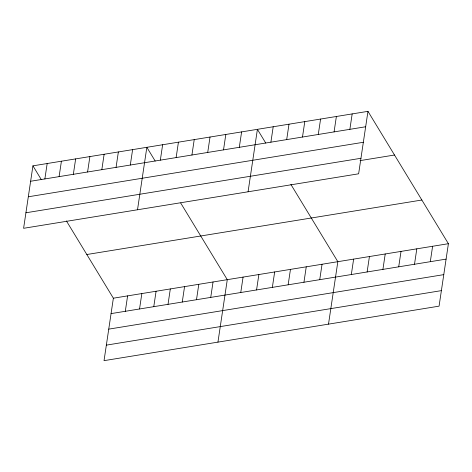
<?xml version="1.0" encoding="UTF-8"?>
<svg xmlns="http://www.w3.org/2000/svg" width="472" height="472" viewBox="0 0 472 472"><rect width="100%" height="100%" fill="white"/><g stroke="black" fill="none" stroke-linecap="round" stroke-linejoin="round"><path stroke-width="0.71" d="M32.934 165.843L23.6 228.3L358.632 173.802L367.965 111.345L32.934 165.843L41.276 179.566M44.869 178.941L47.176 163.524M59.106 176.622L61.413 161.212M73.349 174.31L75.65 158.893M87.585 171.991L89.892 156.574M101.828 169.678L104.129 154.261M116.065 167.359L118.366 151.943M130.301 165.041L132.608 149.63M66.404 220.92L113.368 298.198L104.035 360.655L439.066 306.157L448.4 243.7L367.965 111.345M137.511 209.769L146.845 147.311L155.188 161.04M125.304 311.296L127.605 295.879M160.338 160.155L162.639 144.745M139.541 308.983L141.842 293.566M153.778 306.664L156.084 291.248M176.133 157.589L178.434 142.172M168.02 304.346L170.321 288.935M191.927 155.022L194.228 139.606M182.257 302.033L184.564 286.616M207.721 152.45L210.022 137.033M196.494 299.714L198.8 284.297M223.516 149.884L225.817 134.467M210.736 297.401L213.037 281.985M239.31 147.311L241.611 131.894M217.946 342.129L227.28 279.666L180.682 202.989M248.071 191.785L257.405 129.328L265.748 143.057M240.767 292.516L243.074 277.099M270.898 142.172L273.2 126.756M256.562 289.944L258.868 274.527M286.693 139.606L288.994 124.189M272.356 287.377L274.663 271.96M302.487 137.033L304.788 121.623M288.15 284.805L290.457 269.394M318.281 134.467L320.582 119.05M303.944 282.238L306.251 266.822M334.076 131.894L336.377 116.484M319.739 279.666L322.046 264.255M349.87 129.328L352.171 113.911M328.506 324.146L337.84 261.683L290.876 184.404M351.327 274.527L353.634 259.116M367.122 271.96L369.428 256.544M382.916 269.394L385.223 253.977M398.71 266.822L401.017 251.405M414.504 264.255L416.811 248.838M430.299 261.683L432.606 246.266M30.633 181.254L365.664 126.761M28.308 196.783L363.346 142.284M25.919 212.778L360.956 158.279M360.047 160.627L394.509 155.022M86.824 254.52L421.856 200.022M113.368 298.198L448.4 243.7M111.062 313.614L446.099 259.116M108.743 329.137L443.774 274.639M106.353 345.132L441.385 290.634"/></g></svg>
